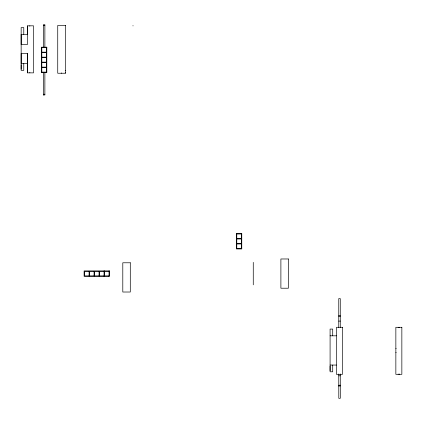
<?xml version="1.0" encoding="UTF-8"?>
<svg xmlns="http://www.w3.org/2000/svg" width="423" height="423" viewBox="0 0 423 423"><rect width="100%" height="100%" fill="white"/><g stroke="black" fill="none" stroke-linecap="round" stroke-linejoin="round"><path stroke-width="0.63" d="M21.15 69.208L21.15 64.714M27.516 53.467L27.516 63.587L21.15 63.587L21.15 53.467L27.516 53.467L27.521 72.867L33.517 72.867L33.517 25.824L27.521 25.824L27.521 34.184M330.088 370.675L330.088 366.181M43.379 25.449L44.875 25.449M132.817 25.824L133.192 25.824M27.521 34.348L21.15 34.348L21.15 44.468L27.521 44.468L27.521 25.824M41.443 47.561L46.805 47.561M41.819 52.172L46.43 52.172M41.819 52.547L46.43 52.547M41.819 57.158L46.43 57.158M41.819 57.533L46.43 57.533M41.819 62.144L46.43 62.144M41.819 62.519L46.43 62.519M41.819 67.13L46.43 67.13M41.819 67.506L46.43 67.506M65.232 70.652L65.607 70.652M41.443 72.116L46.805 72.116M65.232 72.904L65.607 72.904M44.875 94.234L43.527 94.234L43.527 94.979M236.404 233.988L241.766 233.988M236.78 238.598L241.39 238.598M236.78 238.969L241.39 238.969M236.78 243.579L241.39 243.579M236.78 243.955L241.39 243.955M236.404 248.565L241.766 248.565M109.028 271.296L84.473 271.296L84.473 275.907L109.028 275.907M338.765 315.669L340.266 315.669M338.765 316.415L340.266 316.415M338.765 321.089L340.266 321.089M330.088 335.814L336.459 335.814M395.854 348.504L396.229 348.504M395.854 352.364L396.229 352.364M330.088 365.054L336.459 365.054M338.802 375.814L340.304 375.814M340.266 385.2L338.913 385.2L338.913 385.95M338.765 385.95L340.266 385.95M399.656 327.286L399.656 327.661M399.656 373.958L399.656 374.329M398.159 327.286L398.159 327.661M398.159 373.958L398.159 374.329M340.266 327.619L340.266 298.596L338.765 298.596L338.765 327.661M340.266 373.958L340.304 398.302L338.802 398.302L338.765 373.958M332.711 335.814L332.711 329.068L330.088 329.068L330.088 371.801L332.711 371.801L332.711 365.054M253.266 262.35L253.266 284.843M241.39 233.988L241.39 248.565M236.78 233.988L236.78 248.565M109.028 270.926L109.028 276.282M104.418 270.926L104.418 276.282M104.042 270.926L104.042 276.282M99.431 271.296L99.431 275.907M99.056 271.296L99.056 275.907M94.445 271.296L94.445 275.907M94.07 271.296L94.07 275.907M89.459 271.296L89.459 275.907M89.084 271.296L89.084 275.907M61.578 72.904L61.578 73.242M46.43 47.561L46.43 72.116M44.875 47.186L44.875 24.698L43.379 24.698L43.379 47.186M44.875 72.492L44.875 94.979L43.379 94.979L43.379 72.492M41.819 47.561L41.819 72.116M29.827 25.824L29.827 26.194M29.827 72.492L29.827 72.867M27.521 63.164L27.521 72.867M23.773 34.348L23.773 27.601L21.15 27.601L21.15 70.334L23.773 70.334L23.773 63.587M65.607 25.449L57.734 25.449L57.734 73.242L65.607 73.242L65.607 25.449M46.805 47.186L41.443 47.186L41.443 72.492L46.805 72.492L46.805 47.186M241.766 233.612L236.404 233.612L236.404 248.941L241.766 248.941L241.766 233.612M288.391 258.976L280.893 258.976L280.893 288.216L288.391 288.216L288.391 258.976M130.295 262.783L122.797 262.783L122.797 292.018L130.295 292.018L130.295 262.783M109.404 270.926L84.098 270.926L84.098 276.282L109.404 276.282L109.404 270.926M342.456 327.286L336.459 327.286L336.459 374.329L342.456 374.329L342.456 327.286M401.85 327.286L395.854 327.286L395.854 374.329L401.85 374.329L401.85 327.286"/></g></svg>
